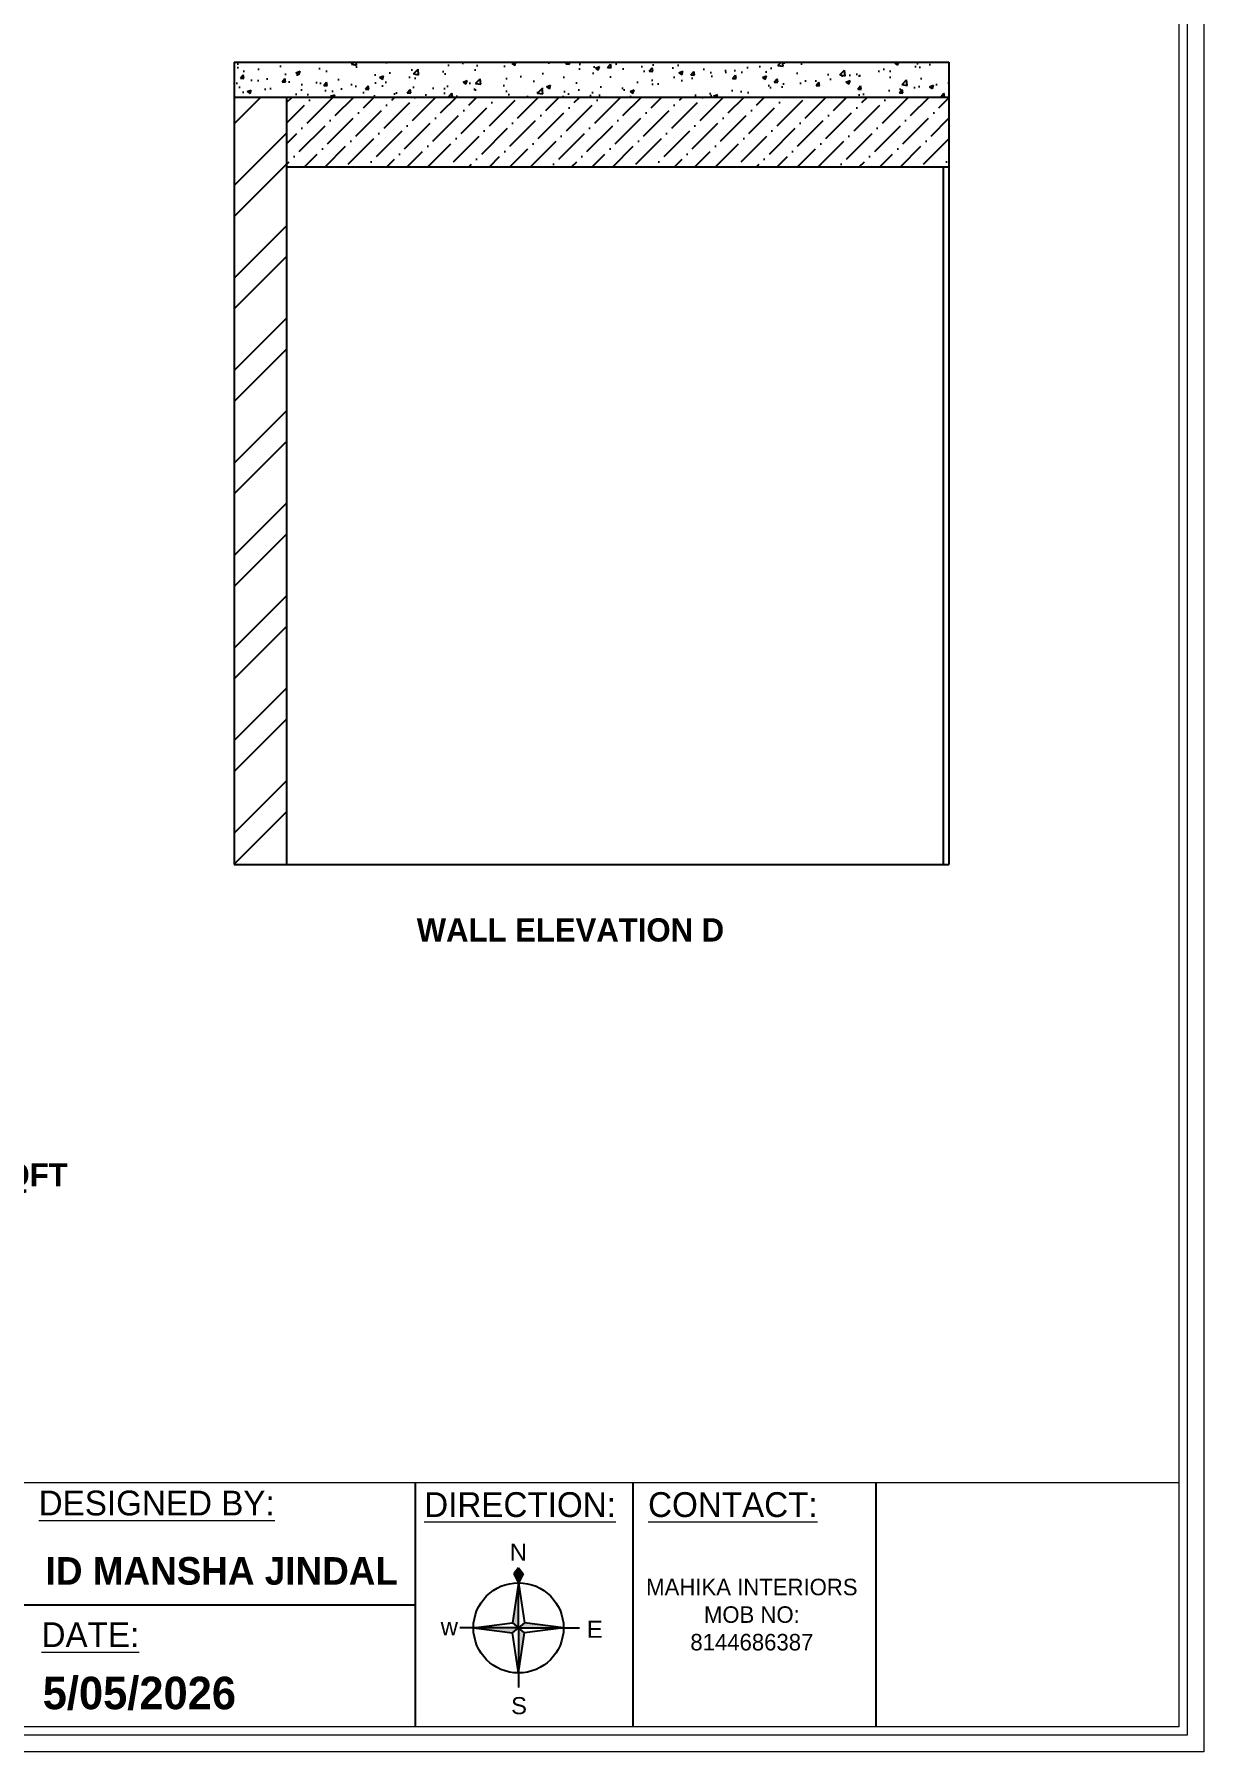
# Model space of a CAD drawing. Header units: inches. Extents: x 9636 to 21597, y -10243 to 557.
# Drawn here: x 15677.5 to 15878.7, y -9707.2 to -9411.8 of the extents above; entities that cross this region are included whole.
import ezdxf

# ---------------------------------------------------------------- set-up
doc = ezdxf.new("R2010")
doc.units = ezdxf.units.IN
doc.header["$MEASUREMENT"] = 0
for name, color, linetype in [('ELE', 5, 'Continuous'), ('FUR', 42, 'Continuous'), ('IEL-HATCH-002', 7, 'Continuous')]:
    doc.layers.add(name, color=color, linetype=linetype)
doc.layers.add('FURNI', color=140, linetype='Continuous', lineweight=18)
doc.styles.add('HEMI', font='stylu.ttf')
doc.styles.get("Standard").update_dxf_attribs({"font": 'arial.ttf'})

# ---------------------------------------------------------------- blocks, each defined once
blk = doc.blocks.new('A$C470D500B')
at = {"layer": 'ELE', "true_color": 0xed1f24}
h = blk.add_hatch(color=240, dxfattribs=at)
h.paths.add_polyline_path([(25.36, 49.16), (23.85, 47.28), (25.36, 44.35)])
h.paths.add_polyline_path([(25.36, 44.35), (26.88, 47.28), (25.36, 49.16)])
at = {"layer": 'ELE', "true_color": 0x000000}
h = blk.add_hatch(color=18, dxfattribs=at)
h.paths.add_polyline_path([(27.34, 28.11), (25.36, 29.71), (25.36, 15.08)])
h.paths.add_polyline_path([(40, 29.71), (27.34, 31.31), (25.36, 29.71)])
h.paths.add_polyline_path([(25.36, 44.35), (23.38, 31.31), (25.36, 29.71)])
h.paths.add_polyline_path([(23.38, 28.11), (25.36, 29.71), (10.73, 29.71)])
at = {"layer": 'ELE', "color": 240, "true_color": 0xed1f24}
for p, q in [((25.36, 49.16), (23.85, 47.28)), ((23.85, 47.28), (25.36, 44.35)), ((25.36, 49.16), (26.88, 47.28)), ((25.36, 44.35), (25.36, 49.16)), ((26.88, 47.28), (25.36, 44.35))]:
    blk.add_line(p, q, dxfattribs=at)
at = {"layer": 'ELE', "color": 18, "true_color": 0x000000}
for p, q in [((25.36, 44.35), (23.38, 31.31)), ((25.36, 29.71), (25.36, 44.35)), ((25.36, 44.35), (27.34, 31.31)), ((10.73, 29.71), (6.3, 29.71)), ((10.73, 29.71), (6.3, 29.71)), ((10.73, 29.71), (23.38, 31.31)), ((25.36, 29.71), (10.73, 29.71)), ((10.73, 29.71), (23.38, 28.11)), ((23.38, 31.31), (25.36, 29.71)), ((23.38, 28.11), (25.36, 29.71)), ((25.36, 15.08), (23.38, 28.11)), ((27.34, 31.31), (25.36, 29.71)), ((25.36, 29.71), (25.36, 15.08)), ((27.34, 28.11), (25.36, 29.71)), ((25.36, 29.71), (40, 29.71)), ((25.36, 15.08), (27.34, 28.11)), ((40, 29.71), (27.34, 31.31)), ((40, 29.71), (27.34, 28.11)), ((40, 29.71), (45.12, 29.71)), ((40, 29.71), (45.12, 29.71)), ((25.36, 15.08), (25.36, 10.4))]:
    blk.add_line(p, q, dxfattribs=at)
blk.add_circle((25.36, 29.71), 14.63, dxfattribs=at)
at = {"layer": 'ELE', "color": 240, "true_color": 0xed1f24}
blk.add_text('N', height=5.54, dxfattribs=at).set_placement((22.5, 51.52))
at = {"layer": 'ELE', "color": 18, "true_color": 0x000000}
for s, p in [('w', (0.11, 27.33)), ('E', (47.54, 26.51)), ('S', (22.95, 1.72))]:
    blk.add_text(s, height=5.54, dxfattribs=at).set_placement(p)

msp = doc.modelspace()

# ---------------------------------------------------------------- hatches: boundary and pattern name
at = {"layer": 'IEL-HATCH-002', "transparency": 33554687}
h = msp.add_hatch(dxfattribs=at)
h.set_pattern_fill('AR-CONC', color=9)
h.set_pattern_definition([(50, (4865.551, -5014.328), (7.1726018, -0.6275213), [0.75, -8.25]), (355, (4865.551, -5014.328), (-1.3875133, 7.5219213), [0.6, -6.6]), (100.451444, (4866.1485, -5014.38), (5.7850885, 6.8944), [0.637402, -7.011421]), (46.1842, (4865.551, -5012.328), (10.672413, -1.655193), [1.125, -12.375]), (96.63564, (4866.44, -5012.466), (9.346619, 9.741186), [0.956103, -10.517138]), (351.18416, (4865.551, -5012.328), (9.346619, 9.741186), [0.9, -9.9]), (21, (4866.551, -5012.828), (5.9690705, -4.026189), [0.75, -8.25]), (326, (4866.551, -5012.828), (2.4331533, 7.2515005), [0.6, -6.6]), (71.451445, (4867.048, -5013.1634), (8.4022238, 3.2253115), [0.637402, -7.011421]), (37.5, (4865.5508, -5014.328), (0.12159855, 3.32893854), [0, -6.52, 0, -6.7, 0, -6.625]), (7.5, (4865.5508, -5014.328), (2.6306954, 3.9441171), [0, -3.82, 0, -6.37, 0, -2.525]), (327.5, (4863.3208, -5014.328), (5.33822436, -0.2255487), [0, -2.5, 0, -7.8, 0, -10.35]), (317.5, (4862.321, -5014.328), (5.8318617, 1.0010498), [0, -3.25, 0, -5.18, 0, -7.35])])
h.paths.add_polyline_path([(15834.87, -9416.62), (15711.87, -9416.62), (15711.87, -9422.62), (15834.87, -9422.62)])
at = {"layer": 'IEL-HATCH-002', "true_color": 0xf27172, "transparency": 33554687}
h = msp.add_hatch(dxfattribs=at)
h.set_pattern_fill('ANSI32', color=11, scale=30)
h.set_pattern_definition([(45, (5211.9, -5014.328), (-7.954951, 7.954951), []), (45, (5217.203, -5014.328), (-7.954951, 7.954951), [])])
h.paths.add_polyline_path([(15711.87, -9422.62), (15720.87, -9422.62), (15720.87, -9554.62), (15711.87, -9554.62)])
at = {"layer": 'IEL-HATCH-002', "true_color": 0xafd9aa, "transparency": 33554687}
h = msp.add_hatch(dxfattribs=at)
h.set_pattern_fill('ANSI36', color=9, scale=20)
h.set_pattern_definition([(45, (5192.5013, -5014.328), (1.3258252, 4.8613591), [6.25, -1.25, 0, -1.25])])
h.paths.add_polyline_path([(15834.87, -9422.62), (15720.87, -9422.62), (15720.87, -9434.62), (15834.87, -9434.62)])

# ---------------------------------------------------------------- linework, layer by layer
at = {"color": 18, "true_color": 0x000000}
for p, q in [((15711.87, -9416.62), (15711.87, -9554.62)), ((15711.87, -9416.62), (15834.87, -9416.62)), ((15711.87, -9422.62), (15834.87, -9422.62)), ((15720.87, -9422.62), (15720.87, -9554.62)), ((15720.87, -9434.62), (15834.87, -9434.62)), ((15711.87, -9554.62), (15834.87, -9554.62)), ((15743.05, -9660.96), (15743.05, -9702.91)), ((15780.47, -9660.96), (15780.47, -9702.91)), ((15822.31, -9660.96), (15822.31, -9702.91)), ((15675.1, -9681.93), (15743.05, -9681.93))]:
    msp.add_line(p, q, dxfattribs=at)
at = {"color": 152, "true_color": 0x2776bb}
for p, q in [((15834.87, -9416.62), (15834.87, -9554.62)), ((15833.87, -9434.62), (15833.87, -9554.62))]:
    msp.add_line(p, q, dxfattribs=at)
at = {"layer": 'FURNI', "color": 18, "true_color": 0x000000}
msp.add_line((15874.43, -9660.96), (15541.2, -9660.96), dxfattribs=at)
for points in [[(15536.93, -9707.18), (15536.93, -9228.91), (15878.7, -9228.91), (15878.7, -9707.18)], [(15539.77, -9704.33), (15539.77, -9231.75), (15875.85, -9231.75), (15875.85, -9704.33)], [(15541.2, -9702.91), (15541.2, -9233.17), (15874.43, -9233.17), (15874.43, -9702.91)]]:
    msp.add_lwpolyline(points, close=True, dxfattribs=at)

# ---------------------------------------------------------------- block references
at = {"layer": 'FUR', "xscale": 0.5301195398162721, "yscale": 0.5301195398162721, "zscale": 0.5301195398162721}
msp.add_blockref('A$C470D500B', (15747.36, -9701.64), dxfattribs=at)

# ---------------------------------------------------------------- texts
at = {"color": 1, "lineweight": 15, "char_height": 4, "width": 81.1585, "attachment_point": 3, "rotation": 0.0094, "style": 'HEMI'}
for s, insert in [('\\pxqc;{\\fStylus BT|b1|i0|c0|p34;WALL ELEVATION D}', (15810.32, -9563.85)), ('\\pxqc;{\\fStylus BT|b1|i0|c0|p34;HIGH LIGHTER - 40 SQFT}', (15691.43, -9605.97))]:
    msp.add_mtext(s, dxfattribs=dict(at, insert=insert))
at = {"lineweight": 15, "attachment_point": 1, "rotation": 359.9906, "style": 'HEMI'}
for s, insert, char_height, width in [('{\\LDESIGNED BY:}', (15678.25, -9662.28), 4.269, 45.0971), ('{\\LDIRECTION:}', (15744.58, -9662.55), 4.269, 33.0207), ('{\\LCONTACT:}', (15783.1, -9662.55), 4.269, 33.0207), ('{\\fStylus BT|b1|i0|c0|p34;ID MANSHA JINDAL}', (15679.45, -9673.71), 4.7434, 62.913), ('\\pxqc;MAHIKA INTERIORS\\PMOB NO:\\P8144686387', (15776.8, -9677.43), 2.846, 48.3179), ('{\\LDATE:}', (15678.74, -9684.93), 4.269, 33.0207), ('{\\fStylus BT|b1|i0|c0|p34;5/05/2026}', (15678.94, -9694.29), 5.5907, 43.2439)]:
    msp.add_mtext(s, dxfattribs=dict(at, insert=insert, char_height=char_height, width=width))

doc.saveas('drawing.dxf')
